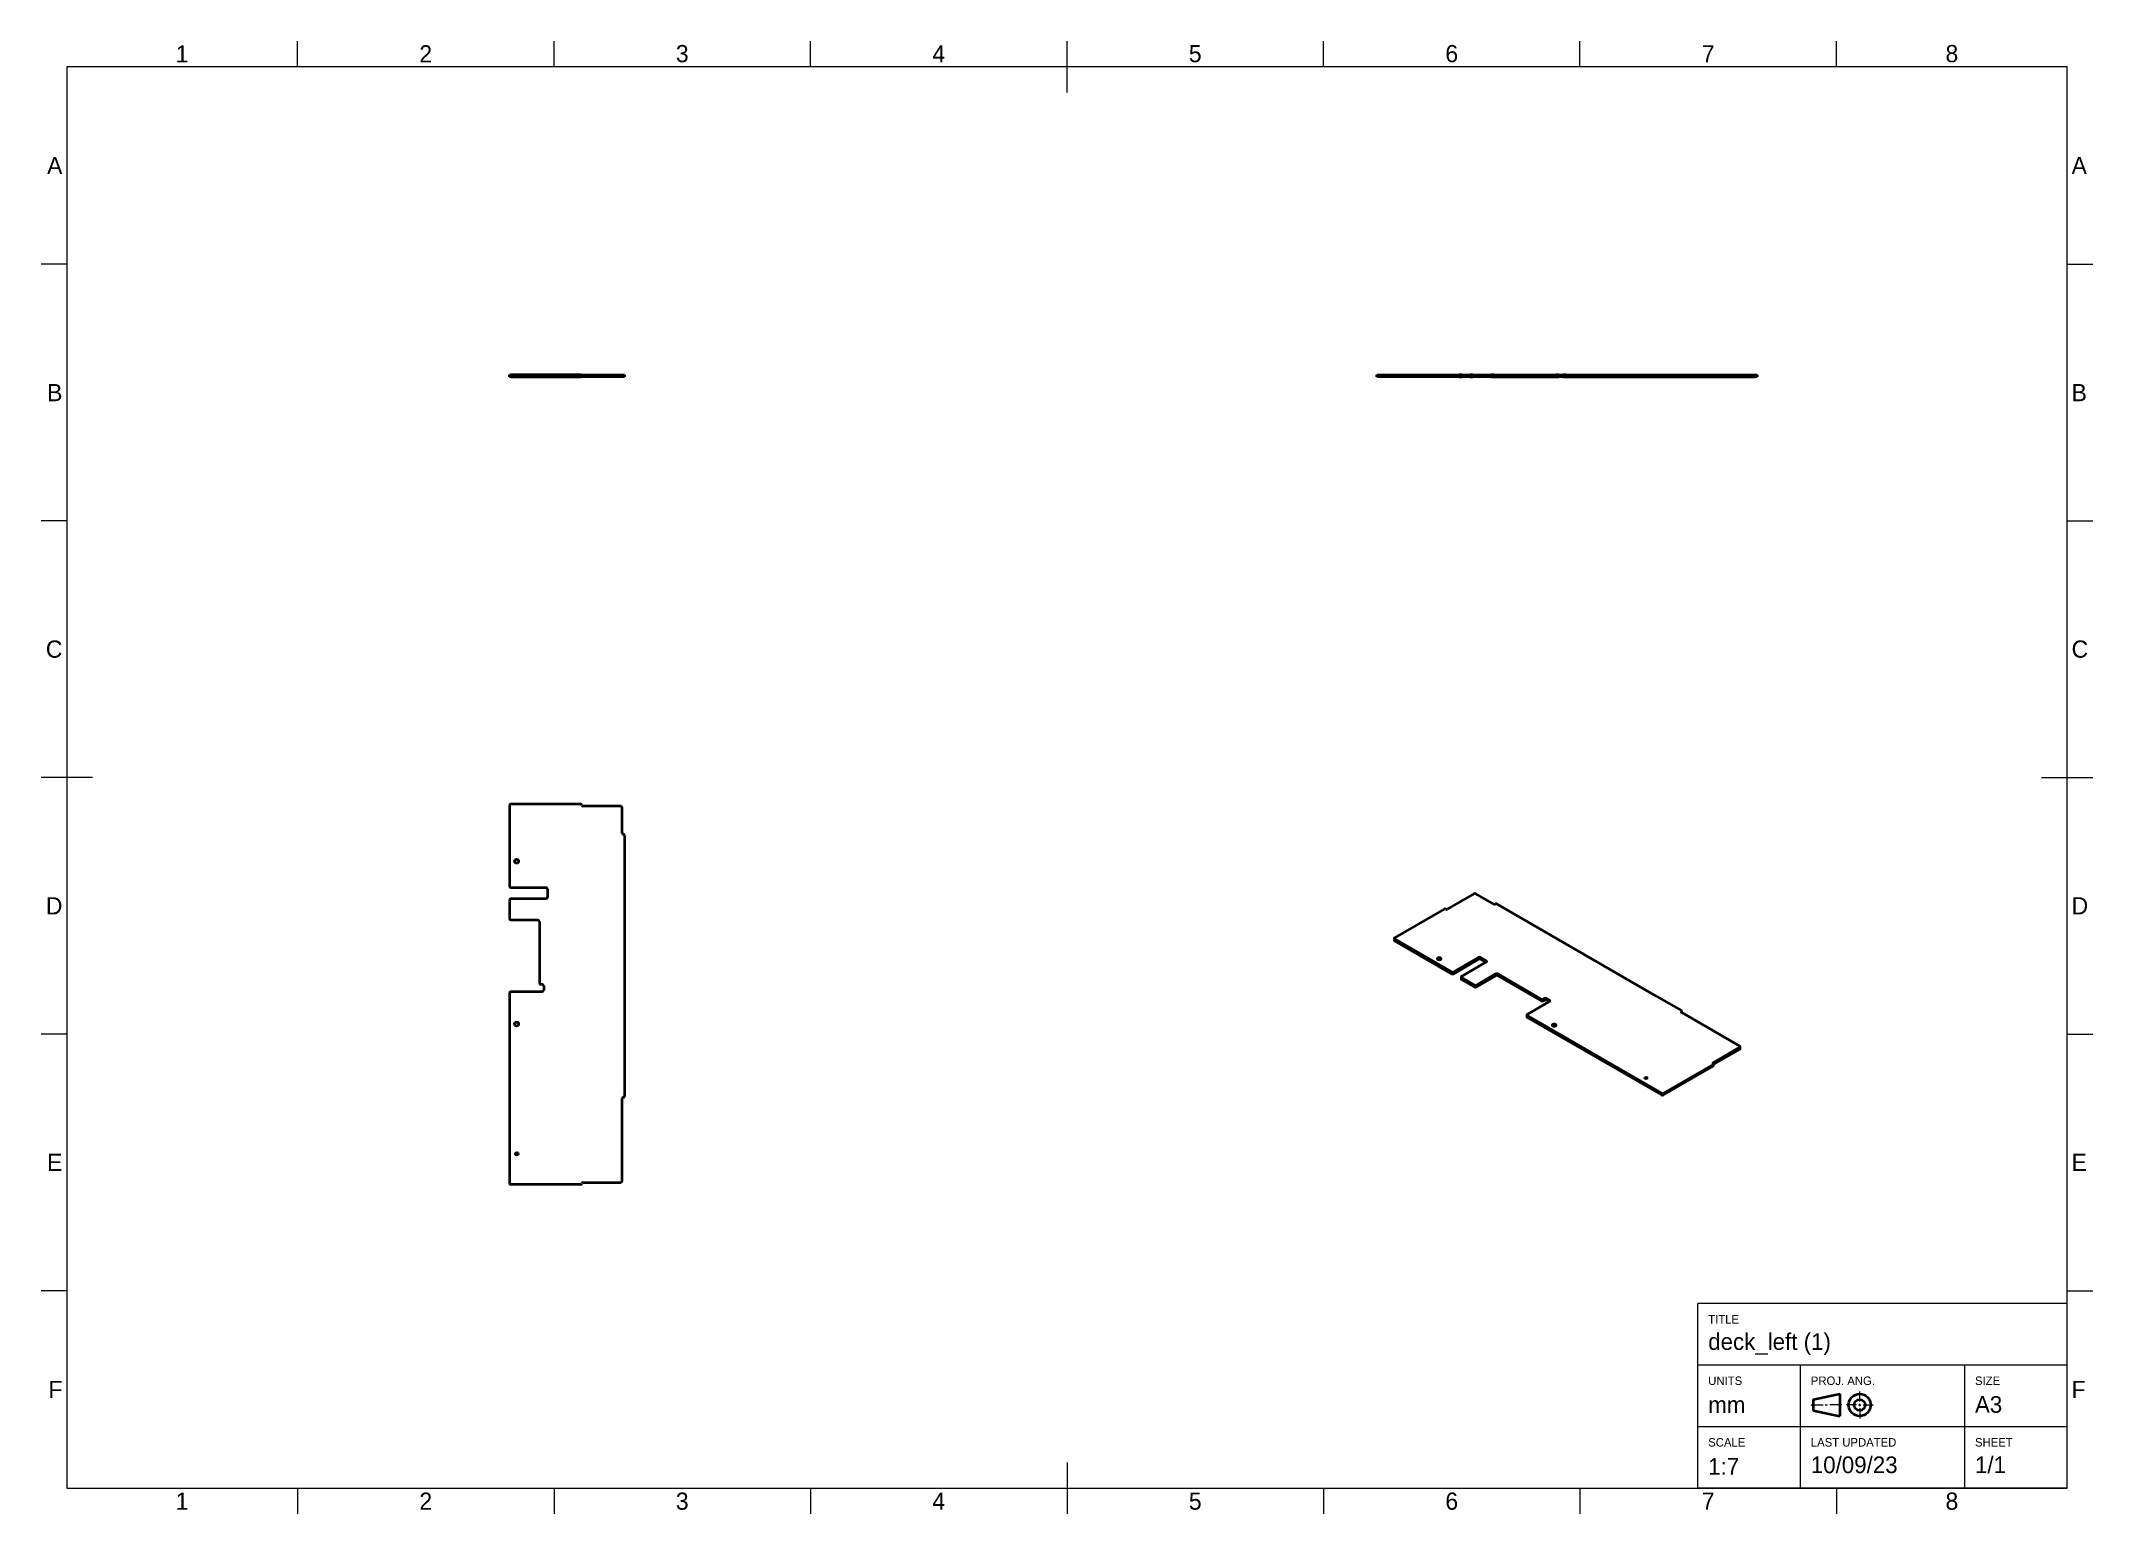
# Model space of a CAD drawing. Header units: millimetres. Extents: x 15 to 415, y 5 to 292.
import ezdxf

# ---------------------------------------------------------------- set-up
doc = ezdxf.new("R2010")
doc.units = ezdxf.units.MM
doc.layers.add('Border', color=7, linetype='Continuous')
doc.layers.add('Geometries', color=7, linetype='Continuous')
doc.styles.add('Shapr0', font='txt', dxfattribs={"height": 3.3495})
doc.styles.add('Shapr10', font='txt', dxfattribs={"height": 3.3495})
doc.styles.add('Shapr11', font='txt', dxfattribs={"height": 3.3495})
doc.styles.add('Shapr12', font='txt', dxfattribs={"height": 3.3495})
doc.styles.add('Shapr13', font='txt', dxfattribs={"height": 3.3495})
doc.styles.add('Shapr14', font='txt', dxfattribs={"height": 3.3495})
doc.styles.add('Shapr2', font='txt', dxfattribs={"height": 3.3495})
doc.styles.add('Shapr3', font='txt', dxfattribs={"height": 3.3495})
doc.styles.add('Shapr4', font='txt', dxfattribs={"height": 3.3495})
doc.styles.add('Shapr5', font='txt', dxfattribs={"height": 3.3495})
doc.styles.add('Shapr6', font='txt', dxfattribs={"height": 3.3495})
doc.styles.add('Shapr7', font='txt', dxfattribs={"height": 3.3495})
doc.styles.add('Shapr8', font='txt', dxfattribs={"height": 3.3495})
doc.styles.add('Shapr9', font='txt', dxfattribs={"height": 3.3495})

# ---------------------------------------------------------------- blocks, each defined once
blk = doc.blocks.new('*U2')
at = {"layer": 'Border', "linetype": 'Continuous', "lineweight": 15}
for p, q in [((410, 46), (338, 46)), ((338, 10), (338, 46)), ((410, 10), (410, 46)), ((410, 34), (338, 34)), ((358, 10), (358, 34)), ((390, 10), (390, 34)), ((369.53, 26.88), (369.53, 28.83)), ((360, 26.23), (362.38, 26.23)), ((362.82, 26.23), (363.25, 26.23)), ((366.07, 26.23), (363.68, 26.23)), ((368.88, 26.23), (366.93, 26.23)), ((369.32, 26.23), (369.75, 26.23)), ((369.53, 26.02), (369.53, 26.45)), ((369.53, 25.58), (369.53, 23.63)), ((370.18, 26.23), (372.13, 26.23)), ((410, 22), (338, 22)), ((410, 10), (338, 10))]:
    blk.add_line(p, q, dxfattribs=at)
at = {"layer": 'Border', "linetype": 'Continuous', "lineweight": 40}
for p, q in [((360.43, 27.32), (365.63, 28.4)), ((365.63, 28.4), (365.63, 24.07)), ((360.43, 27.32), (360.43, 25.15)), ((360.43, 25.15), (365.63, 24.07))]:
    blk.add_line(p, q, dxfattribs=at)
for radius in [2.17, 1.08]:
    blk.add_circle((369.53, 26.23), radius, dxfattribs=at)

msp = doc.modelspace()

# ---------------------------------------------------------------- linework, layer by layer
at = {"layer": 'Border', "linetype": 'Continuous', "lineweight": 15}
for p, q in [((65, 287), (65, 292)), ((115, 287), (115, 292)), ((165, 287), (165, 292)), ((215, 282), (215, 292)), ((265, 287), (265, 292)), ((315, 287), (315, 292)), ((365, 287), (365, 292)), ((410, 287), (20, 287)), ((20, 287), (20, 10)), ((410, 10), (410, 287)), ((20, 248.5), (15, 248.5)), ((410, 248.5), (415, 248.5)), ((20, 198.5), (15, 198.5)), ((410, 198.5), (415, 198.5)), ((25, 148.5), (15, 148.5)), ((405, 148.5), (415, 148.5)), ((20, 98.5), (15, 98.5)), ((410, 98.5), (415, 98.5)), ((20, 48.5), (15, 48.5)), ((410, 48.5), (415, 48.5)), ((215, 15), (215, 5)), ((20, 10), (410, 10)), ((65, 10), (65, 5)), ((115, 10), (115, 5)), ((165, 10), (165, 5)), ((265, 10), (265, 5)), ((315, 10), (315, 5)), ((365, 10), (365, 5))]:
    msp.add_line(p, q, dxfattribs=at)
at = {"layer": 'Geometries', "linetype": 'Continuous', "lineweight": 40}
for p, q in [((106.29, 226.96), (106.57, 226.96)), ((106.29, 226.54), (106.29, 226.96)), ((106.57, 226.54), (106.29, 226.54)), ((106.57, 226.96), (106.57, 226.54)), ((120.22, 226.96), (106.57, 226.96)), ((106.57, 226.54), (120.22, 226.54)), ((120.22, 226.54), (120.22, 226.96)), ((120.22, 226.96), (120.43, 226.96)), ((120.43, 226.54), (120.22, 226.54)), ((120.43, 226.54), (120.43, 226.96)), ((120.43, 226.96), (120.65, 226.96)), ((120.65, 226.54), (120.43, 226.54)), ((120.65, 226.96), (128, 226.96)), ((120.65, 226.96), (120.65, 226.54)), ((128, 226.54), (120.65, 226.54)), ((128, 226.54), (128, 226.96)), ((128, 226.96), (128.29, 226.96)), ((128.29, 226.54), (128, 226.54)), ((128.29, 226.96), (128.29, 226.54)), ((128.29, 226.96), (128.5, 226.96)), ((128.5, 226.54), (128.29, 226.54)), ((128.5, 226.96), (128.5, 226.54)), ((128.5, 226.96), (128.71, 226.96)), ((128.71, 226.54), (128.5, 226.54)), ((128.71, 226.96), (128.71, 226.54)), ((275.43, 226.54), (275.43, 226.96)), ((275.43, 226.96), (275.71, 226.96)), ((275.71, 226.54), (275.43, 226.54)), ((275.71, 226.96), (291.43, 226.96)), ((275.71, 226.96), (275.71, 226.54)), ((291.43, 226.54), (275.71, 226.54)), ((291.43, 226.96), (291.43, 226.54)), ((291.71, 226.96), (291.43, 226.96)), ((291.43, 226.54), (291.71, 226.54)), ((291.71, 226.54), (291.71, 226.96)), ((292, 226.96), (291.71, 226.96)), ((291.71, 226.54), (292, 226.54)), ((292, 226.96), (293.57, 226.96)), ((292, 226.54), (292, 226.96)), ((293.57, 226.54), (292, 226.54)), ((293.86, 226.96), (293.57, 226.96)), ((293.57, 226.96), (293.57, 226.54)), ((293.57, 226.54), (293.86, 226.54)), ((293.86, 226.96), (293.86, 226.54)), ((294.14, 226.96), (293.86, 226.96)), ((293.86, 226.54), (294.14, 226.54)), ((294.14, 226.54), (294.14, 226.96)), ((294.14, 226.96), (297.71, 226.96)), ((297.71, 226.54), (294.14, 226.54)), ((297.71, 226.96), (297.71, 226.54)), ((298, 226.96), (297.71, 226.96)), ((297.71, 226.54), (298, 226.54)), ((298, 226.54), (298, 226.96)), ((298.29, 226.96), (298, 226.96)), ((298, 226.54), (298.29, 226.54)), ((298.29, 226.96), (310.29, 226.96)), ((298.29, 226.54), (298.29, 226.96)), ((298.29, 226.54), (310.29, 226.54)), ((310.29, 226.96), (310.29, 226.54)), ((310.57, 226.96), (310.29, 226.96)), ((310.29, 226.54), (310.57, 226.54)), ((310.86, 226.96), (310.57, 226.96)), ((310.57, 226.54), (310.57, 226.96)), ((310.57, 226.54), (310.86, 226.54)), ((310.86, 226.96), (311.71, 226.96)), ((310.86, 226.54), (310.86, 226.96)), ((311.71, 226.54), (310.86, 226.54)), ((312, 226.96), (311.71, 226.96)), ((311.71, 226.96), (311.71, 226.54)), ((311.71, 226.54), (312, 226.54)), ((312, 226.96), (312, 226.54)), ((312.29, 226.96), (312, 226.96)), ((312, 226.54), (312.29, 226.54)), ((312.29, 226.54), (312.29, 226.96)), ((312.29, 226.96), (349.29, 226.96)), ((312.29, 226.54), (349.29, 226.54)), ((349.29, 226.54), (349.29, 226.96)), ((349.29, 226.96), (349.57, 226.96)), ((349.57, 226.54), (349.29, 226.54)), ((349.57, 226.96), (349.57, 226.54)), ((106.29, 143.04), (106.29, 127.32)), ((120.22, 143.32), (106.57, 143.32)), ((128, 142.89), (120.65, 142.89)), ((128.29, 137.66), (128.29, 142.61)), ((128.71, 137.23), (128.71, 93.32)), ((106.29, 124.61), (106.29, 121.04)), ((106.57, 127.04), (113.43, 127.04)), ((113.43, 124.89), (106.57, 124.89)), ((113.71, 126.75), (113.71, 125.18)), ((294.32, 125.85), (289.12, 122.84)), ((298.22, 123.82), (294.72, 125.85)), ((106.57, 120.75), (111.86, 120.75)), ((112.14, 120.46), (112.14, 108.46)), ((288.51, 122.84), (278.86, 117.27)), ((298.83, 123.82), (329.87, 105.9)), ((278.78, 117.16), (278.78, 116.81)), ((278.86, 117.04), (289.97, 110.62)), ((278.86, 117.04), (278.86, 116.69)), ((289.97, 110.27), (278.86, 116.69)), ((290.38, 110.62), (295.23, 113.42)), ((295.23, 113.07), (290.38, 110.27)), ((296.64, 112.49), (291.89, 109.75)), ((295.23, 113.42), (295.23, 113.07)), ((295.63, 113.42), (296.74, 112.78)), ((295.63, 113.07), (295.63, 113.42)), ((296.64, 112.49), (295.63, 113.07)), ((296.74, 112.55), (296.64, 112.49)), ((296.74, 112.78), (296.74, 112.55)), ((112.71, 108.18), (112.43, 108.18)), ((289.97, 110.62), (289.97, 110.27)), ((290.38, 110.27), (290.38, 110.62)), ((291.81, 109.63), (291.81, 109.28)), ((291.89, 109.52), (294.42, 108.06)), ((291.89, 109.17), (291.89, 109.52)), ((294.42, 107.71), (291.89, 109.17)), ((294.42, 108.06), (294.42, 107.71)), ((294.82, 108.06), (298.56, 110.22)), ((298.56, 109.87), (294.82, 107.71)), ((294.82, 107.71), (294.82, 108.06)), ((298.56, 110.22), (298.56, 109.87)), ((298.96, 110.22), (307.45, 105.32)), ((298.96, 109.87), (298.96, 110.22)), ((298.96, 109.87), (307.45, 104.97)), ((106.29, 106.46), (106.29, 69.46)), ((112.71, 106.75), (106.57, 106.75)), ((113, 107.89), (113, 107.04)), ((308.96, 104.79), (304.72, 102.34)), ((307.45, 105.32), (307.45, 104.97)), ((308.06, 105.43), (307.85, 105.32)), ((307.85, 104.97), (307.85, 105.32)), ((307.85, 104.97), (308.06, 105.08)), ((308.06, 105.43), (308.06, 105.08)), ((308.46, 105.43), (309.07, 105.08)), ((308.46, 105.08), (308.46, 105.43)), ((308.96, 104.79), (308.46, 105.08)), ((309.07, 104.85), (308.96, 104.79)), ((309.07, 105.08), (309.07, 104.85)), ((329.87, 105.9), (334.77, 103.07)), ((304.64, 102.23), (304.64, 101.88)), ((304.72, 102.11), (330.88, 87)), ((304.72, 101.76), (304.72, 102.11)), ((304.72, 101.76), (330.88, 86.65)), ((334.77, 102.9), (334.77, 102.72)), ((334.84, 102.69), (334.77, 102.72)), ((334.84, 102.69), (334.84, 102.98)), ((346.14, 96.16), (334.84, 102.69)), ((346.22, 95.69), (346.22, 96.04)), ((128.71, 93.32), (128.71, 86.39)), ((340.94, 92.58), (331.29, 87)), ((331.29, 86.65), (340.94, 92.23)), ((340.94, 92.93), (346.14, 95.93)), ((340.94, 92.93), (340.94, 92.75)), ((340.94, 92.23), (340.94, 92.58)), ((346.14, 95.58), (341, 92.61)), ((341, 92.61), (341, 92.66)), ((341, 92.31), (341, 92.61)), ((346.14, 95.58), (346.14, 95.93)), ((128.29, 69.89), (128.29, 85.96)), ((330.88, 86.65), (330.88, 87)), ((331.29, 87), (331.29, 86.65)), ((120.22, 69.18), (106.57, 69.18)), ((120.65, 69.61), (128, 69.61))]:
    msp.add_line(p, q, dxfattribs=at)
for centre, radius in [((107.71, 132.18), 0.386), ((107.71, 100.46), 0.386), ((107.74, 75.17), 0.257)]:
    msp.add_circle(centre, radius, dxfattribs=at)
for centre, radius, start, end in [((106.57, 143.04), 0.286, 90, 180), ((120.22, 143.11), 0.214, 0, 90), ((120.65, 143.11), 0.214, 180, 270), ((128, 142.61), 0.286, 0, 90), ((128.5, 137.66), 0.214, 180.0001, 270.0001), ((128.5, 137.23), 0.214, 359.9999, 90.0001), ((106.57, 127.32), 0.286, 180, 270), ((106.57, 124.61), 0.286, 90, 180), ((113.43, 126.75), 0.286, 0, 90), ((113.43, 125.18), 0.286, 270, 0), ((106.57, 121.04), 0.286, 180, 270), ((111.86, 120.46), 0.286, 0, 90), ((112.43, 108.46), 0.286, 180, 270), ((112.71, 107.89), 0.286, 0, 90), ((106.57, 106.46), 0.286, 90, 180), ((112.71, 107.04), 0.286, 270, 0), ((128.5, 85.96), 0.214, 90, 180), ((128.5, 86.39), 0.214, 270, 0), ((106.57, 69.46), 0.286, 180, 270), ((120.22, 69.39), 0.214, 270, 0), ((120.65, 69.39), 0.214, 90, 180), ((128, 69.89), 0.286, 270, 0)]:
    msp.add_arc(centre, radius, start, end, dxfattribs=at)
for centre, major_axis, start_param, end_param in [((294.52, 125.73), (-0.286, 0), 3.926991, 5.497787), ((288.66, 122.76), (-0.214, 0), 3.926991, 5.497787), ((288.97, 122.93), (0.214, 0), 3.926991, 5.497787), ((298.37, 123.91), (0.214, 0), 3.926993, 5.49779), ((298.68, 123.74), (-0.214, 0), 3.926988, 5.49779), ((279.06, 117.16), (-0.286, 0), 5.497787, 6.283185), ((279.06, 117.16), (-0.286, 0), 6.283185, 7.068583), ((279.06, 116.81), (0.286, 0), 3.141593, 3.926991), ((287.55, 113.19), (0.386, 0), 5.3794, 10.328563), ((287.55, 112.84), (-0.386, 0), 4.045378, 5.3794), ((287.55, 113.19), (0.386, 0), 4.045378, 5.3794), ((295.43, 113.31), (-0.286, 0), 3.926991, 5.497787), ((295.43, 112.96), (0.286, 0), 0.785398, 2.356194), ((296.54, 112.67), (-0.286, 0), 2.356194, 3.926991), ((290.18, 110.74), (0.286, 0), 3.926991, 5.497787), ((290.18, 110.39), (-0.286, 0), 0.785398, 2.356194), ((292.09, 109.63), (0.286, 0), 2.356194, 3.141593), ((292.09, 109.63), (0.286, 0), 3.141593, 3.926991), ((292.09, 109.28), (-0.286, 0), 6.283185, 7.068583), ((294.62, 108.17), (0.286, 0), 3.926991, 5.497787), ((298.76, 110.1), (-0.286, 0), 3.926991, 5.497787), ((298.76, 109.75), (0.286, 0), 0.785398, 2.356194), ((294.62, 107.82), (-0.286, 0), 0.785398, 2.356194), ((307.65, 105.43), (0.286, 0), 3.926991, 5.497787), ((307.65, 105.08), (-0.286, 0), 0.785398, 2.356194), ((308.26, 105.32), (-0.286, 0), 3.926991, 5.497787), ((308.26, 104.97), (0.286, 0), 0.785398, 2.356194), ((308.86, 104.97), (-0.286, 0), 2.356194, 3.926991), ((304.92, 102.23), (0.286, 0), 2.356194, 3.141593), ((304.92, 102.23), (0.286, 0), 3.141593, 3.926991), ((304.92, 101.88), (-0.286, 0), 6.283185, 7.068583), ((309.97, 100.24), (0.386, 0), 5.3794, 10.328563), ((309.97, 99.89), (-0.386, 0), 4.045378, 5.3794), ((309.97, 100.24), (0.386, 0), 4.045378, 5.3794), ((334.93, 102.81), (0.214, 0), 2.356194, 3.926991), ((334.62, 102.98), (-0.214, 0), 3.141593, 3.926991), ((334.62, 102.98), (-0.214, 0), 2.356194, 3.141593), ((345.94, 96.04), (-0.286, 0), 3.141593, 3.926991), ((345.94, 96.04), (-0.286, 0), 2.356194, 3.141593), ((341.09, 92.84), (0.214, 0), 2.356194, 3.926991), ((340.79, 92.66), (-0.214, 0), 3.141593, 3.926991), ((340.79, 92.66), (-0.214, 0), 2.356194, 3.141593), ((340.79, 92.31), (0.214, 0), 5.497787, 6.283185), ((345.94, 95.69), (0.286, 0), 5.497787, 6.283185), ((331.09, 87.12), (-0.286, 0), 0.785398, 2.356194), ((331.09, 86.77), (0.286, 0), 3.926991, 5.497787)]:
    msp.add_ellipse(centre, major_axis=major_axis, ratio=0.57735, start_param=start_param, end_param=end_param, dxfattribs=at)
msp.add_ellipse((327.88, 89.93), major_axis=(0.257, 0), ratio=0.57735, dxfattribs=at)

# ---------------------------------------------------------------- block references
msp.add_blockref('*U2', (0, 0))

# ---------------------------------------------------------------- texts
at = {"layer": 'Border', "linetype": 'Continuous', "lineweight": 15, "char_height": 3.35, "width": 3.3495, "style": 'Shapr0'}
for s, insert, attachment_point in [('1', (42.5, 287.83), 8), ('2', (90, 287.83), 8), ('3', (140, 287.83), 8), ('4', (190, 287.83), 8), ('5', (240, 287.83), 8), ('6', (290, 287.83), 8), ('7', (340, 287.83), 8), ('8', (387.5, 287.83), 8), ('A', (19.17, 267.75), 6), ('A', (410.83, 267.75), 4), ('B', (19.17, 223.5), 6), ('B', (410.83, 223.5), 4), ('C', (19.17, 173.5), 6), ('C', (410.83, 173.5), 4), ('D', (19.17, 123.5), 6), ('D', (410.83, 123.5), 4), ('E', (19.17, 73.5), 6), ('E', (410.83, 73.5), 4), ('F', (19.17, 29.25), 6), ('F', (410.83, 29.25), 4), ('1', (42.5, 9.17), 2), ('2', (90, 9.17), 2), ('3', (140, 9.17), 2), ('4', (190, 9.17), 2), ('5', (240, 9.17), 2), ('6', (290, 9.17), 2), ('7', (340, 9.17), 2), ('8', (387.5, 9.17), 2)]:
    msp.add_mtext(s, dxfattribs=dict(at, insert=insert, attachment_point=attachment_point))
at = {"layer": 'Border', "linetype": 'Continuous', "lineweight": 15, "attachment_point": 1}
for s, insert, char_height, style in [('TITLE', (340, 43.75), 1.65, 'Shapr2'), ('deck_left (1)', (340, 40.21), 3.25, 'Shapr3'), ('UNITS', (340, 31.78), 1.65, 'Shapr4'), ('PROJ. ANG.', (360, 31.78), 1.65, 'Shapr7'), ('A3', (392, 27.96), 3.25, 'Shapr9'), ('SIZE', (392, 31.78), 1.65, 'Shapr8'), ('mm', (340, 27.9), 3.25, 'Shapr5'), ('SCALE', (340, 19.78), 1.65, 'Shapr6'), ('LAST UPDATED', (360, 19.78), 1.65, 'Shapr11'), ('10/09/23', (360, 16.2), 3.25, 'Shapr12'), ('SHEET', (392, 19.78), 1.65, 'Shapr13'), ('1/1', (392, 16.2), 3.25, 'Shapr14'), ('1:7', (340, 15.9), 3.25, 'Shapr10')]:
    msp.add_mtext(s, dxfattribs=dict(at, insert=insert, char_height=char_height, style=style))

doc.saveas('drawing.dxf')
